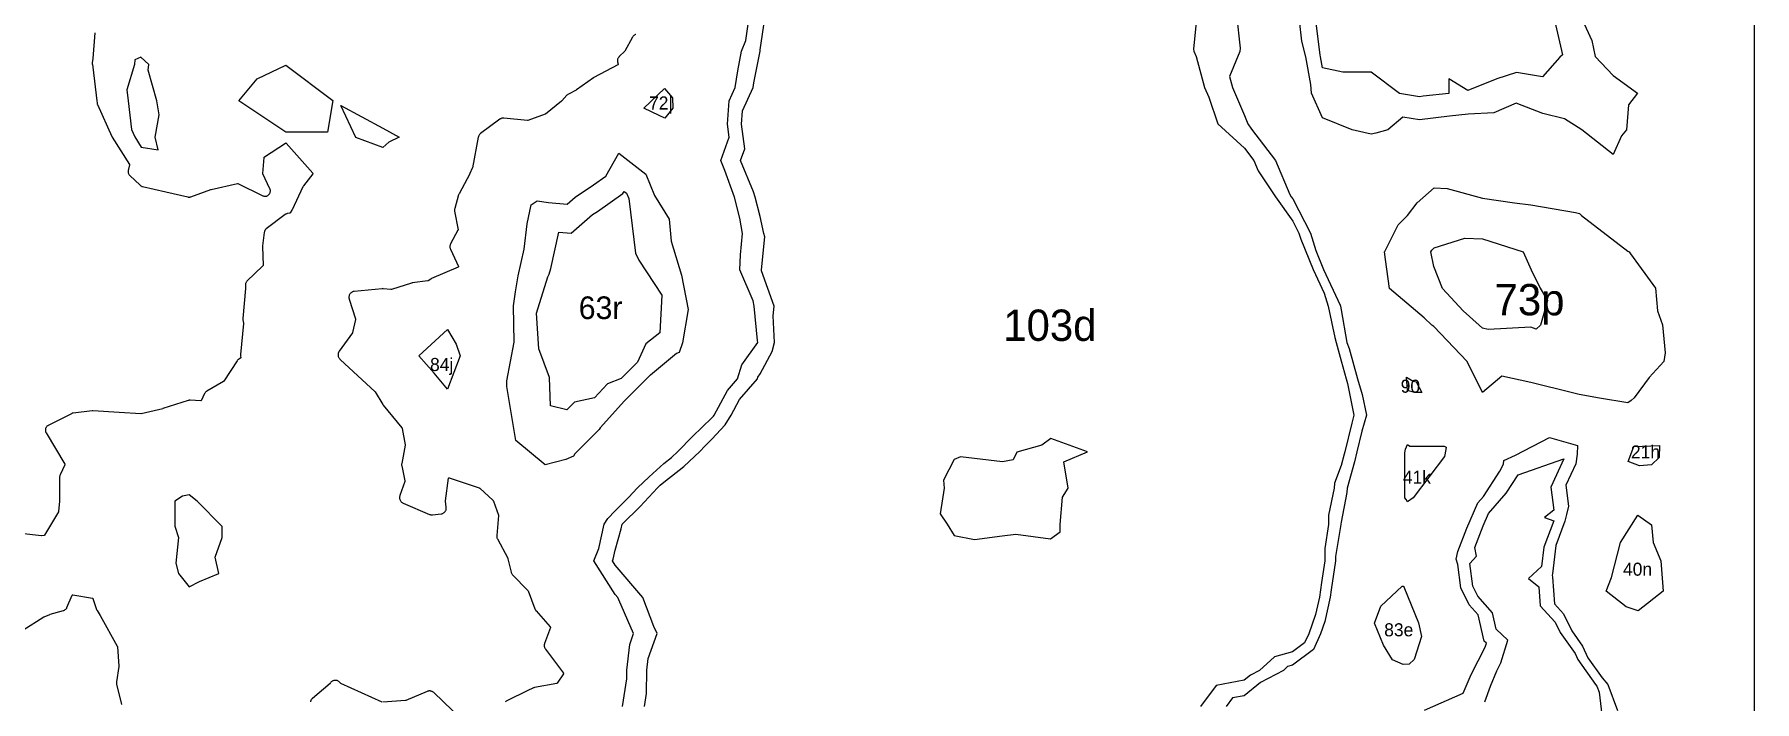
# Model space of a CAD drawing. Header units: millimetres. Extents: x 0 to 600, y 0 to 900.
# Drawn here: x 270.5 to 600, y 325.9 to 453.7 of the extents above; entities that cross this region are included whole.
import ezdxf
from ezdxf.enums import TextEntityAlignment as Align

# ---------------------------------------------------------------- set-up
doc = ezdxf.new("R2010")
doc.units = ezdxf.units.MM
for name, color, linetype in [('CORTE', 1, 'Continuous'), ('GRABADO', 5, 'Continuous'), ('HOJA', 8, 'Continuous')]:
    doc.layers.add(name, color=color, linetype=linetype)

msp = doc.modelspace()

# ---------------------------------------------------------------- linework, layer by layer
at = {"layer": 'CORTE'}
for points in [[(383.12, 324.99), (383.98, 330.29), (384, 331.97), (384.53, 336.86), (385.27, 338.93), (382.42, 345.38), (382.23, 345.87), (381.76, 346.41), (377.64, 352.87), (378.61, 355.26), (379.64, 359.88), (380.35, 360.96), (381.77, 362.49), (384.27, 364.99), (386.03, 366.87), (388.25, 368.96), (391.04, 371.51), (392.56, 372.7), (393.76, 373.84), (396.53, 376.68), (400.29, 380.28), (400.57, 380.59), (400.7, 380.8), (403.25, 385.54), (405.17, 387.77), (406.02, 390.41), (409.08, 394.72), (408.99, 395.09), (408.34, 401.66), (408.16, 402.68), (405.64, 408.63), (405.75, 411.49), (406.15, 415.61), (405.63, 418.53), (404.58, 422.56), (402.78, 427.64), (402, 429.55), (403.58, 434.04), (403.27, 436.52), (403.61, 441), (404.74, 443.52), (405.21, 446.76), (405.95, 450.49), (406.77, 452.56), (407.47, 457.44)], [(500.78, 457.44), (501.47, 451.08), (501.41, 450.45), (499.41, 445.65), (500, 443.52), (502.28, 438.2), (502.9, 436.56), (503.6, 435.56), (508.26, 429.59), (510.95, 423.06), (511.24, 422.62), (511.54, 422.2), (514.91, 415.64), (515.94, 412.33), (517.43, 408.67), (520.6, 401.85), (520.65, 401.69), (520.81, 400.94), (521.89, 394.72), (522.34, 393.56), (523.95, 387.75), (524.83, 384.72), (525.63, 380.76), (524.79, 377.74), (523.84, 373.77), (523.34, 371.86), (521.96, 366.8), (521.88, 366), (520.81, 360.29), (520.72, 359.9), (520.73, 359.84), (519.72, 353.68), (519.72, 352.87), (518.91, 347.32), (518.71, 345.89), (517.68, 341.27), (516.83, 338.91), (515.48, 335.92), (511.5, 332.88), (510.54, 332.62), (509.74, 331.9), (505.38, 329.55), (502.24, 327.05), (499.99, 326.63), (498.76, 324.95)], [(567.04, 456.43), (568.84, 452.56), (569.46, 449.47), (572.93, 445.84), (577.55, 442.48), (575.86, 440.25), (575.45, 435.47), (574.51, 434.28), (572.91, 430.73), (566.93, 435.44), (563.59, 437.53), (559.41, 438.58), (554.36, 440.55), (550.05, 438.68), (545.11, 438.45), (541.59, 438.07), (535.84, 437.35), (532.63, 437.85), (529.72, 435.43), (527.42, 434.8), (526.58, 434.63), (522.9, 435.42), (517.26, 437.75), (515.15, 442.45), (515.01, 444.14), (514.03, 449.42), (513.28, 452.41), (512.81, 456.4)], [(385.72, 453.73), (385.62, 453.69), (385.52, 453.64), (385.42, 453.59), (385.33, 453.52), (385.25, 453.45), (385.18, 453.37), (385.11, 453.28), (385.05, 453.18), (383.58, 450.48), (383.56, 450.45), (383.53, 450.42), (382.56, 449.53), (382.48, 449.45), (382.41, 449.37), (382.35, 449.28), (382.3, 449.19), (382.26, 449.09), (382.22, 448.99), (382.2, 448.88), (382.19, 448.77), (382.18, 448.67), (382.19, 448.56), (382.21, 448.45), (382.3, 448.03), (382.31, 447.95), (382.24, 447.9), (377.67, 445.44), (377.56, 445.37), (374.31, 443.09), (374.24, 443.04), (372.8, 442.29), (372.69, 442.22), (372.59, 442.14), (372.5, 442.05), (371.51, 440.99), (371.44, 440.93), (368.38, 438.46), (368.35, 438.44), (368.31, 438.42), (365.03, 437.22), (364.99, 437.21), (364.94, 437.21), (360.44, 437.68), (360.34, 437.69), (360.23, 437.68), (360.13, 437.67), (360.02, 437.65), (359.92, 437.61), (359.83, 437.57), (359.73, 437.52), (359.64, 437.46), (355.97, 434.76), (355.88, 434.68), (355.8, 434.6), (355.73, 434.52), (355.67, 434.42), (355.62, 434.32), (355.57, 434.22), (355.54, 434.11), (355.52, 434.03), (354.39, 428.15), (354.38, 428.11), (354.37, 428.07), (353.93, 427.06), (353.91, 427.01), (351.84, 423.2), (351.78, 423.09), (351.74, 422.97), (351, 420.36), (350.98, 420.25), (350.96, 420.15), (350.96, 420.04), (350.96, 419.94), (350.98, 419.83), (351.64, 416.29), (351.65, 416.23), (351.63, 416.19), (350.22, 413.63), (350.17, 413.53), (350.13, 413.44), (350.11, 413.33), (350.09, 413.23), (350.08, 413.12), (350.08, 413.02), (350.09, 412.91), (350.11, 412.8), (350.14, 412.7), (350.18, 412.6), (351.72, 409.27), (351.75, 409.18), (351.67, 409.13), (346.58, 406.93), (346.49, 406.89), (346.41, 406.84), (345.95, 406.54), (345.91, 406.52), (345.86, 406.51), (342.88, 406.1), (342.79, 406.08), (342.7, 406.06), (338.87, 404.87), (338.83, 404.86), (338.79, 404.86), (337.31, 405.01), (337.2, 405.02), (337.08, 405.01), (331.77, 404.48), (331.66, 404.46), (331.55, 404.44), (331.44, 404.4), (331.34, 404.35), (331.24, 404.29), (331.15, 404.22), (331.07, 404.15), (330.99, 404.06), (330.93, 403.97), (330.87, 403.87), (330.82, 403.77), (330.79, 403.66), (330.76, 403.56), (330.74, 403.44), (330.74, 403.33), (330.75, 403.22), (330.77, 403.11), (330.8, 403), (332, 399.24), (332.02, 399.19), (332.01, 399.14), (331.44, 396.62), (331.43, 396.58), (331.4, 396.54), (328.87, 393.03), (328.81, 392.93), (328.76, 392.84), (328.72, 392.74), (328.69, 392.63), (328.67, 392.53), (328.66, 392.42), (328.66, 392.31), (328.67, 392.2), (328.69, 392.1), (328.71, 391.99), (328.75, 391.89), (328.8, 391.8), (328.86, 391.71), (328.93, 391.62), (329, 391.54), (329.14, 391.41), (329.16, 391.39), (335.72, 385.32), (335.75, 385.29), (335.77, 385.26), (337.21, 382.85), (337.31, 382.71), (340.88, 378.35), (340.91, 378.31), (340.92, 378.26), (341.52, 375.11), (341.53, 375.07), (341.52, 375.03), (340.85, 371.54), (340.83, 371.42), (340.83, 371.31), (340.83, 371.19), (340.85, 371.08), (341.47, 368.18), (341.48, 368.13), (341.47, 368.09), (340.51, 365.39), (340.47, 365.27), (340.45, 365.16), (340.44, 365.05), (340.44, 364.93), (340.45, 364.82), (340.48, 364.71), (340.51, 364.6), (340.56, 364.49), (340.61, 364.39), (340.68, 364.3), (340.75, 364.21), (340.84, 364.13), (340.93, 364.07), (341.03, 364), (341.13, 363.95), (346.19, 361.78), (346.3, 361.74), (346.42, 361.71), (346.53, 361.7), (346.65, 361.69), (346.76, 361.7), (348.38, 361.87), (348.49, 361.88), (348.59, 361.91), (348.69, 361.95), (348.79, 361.99), (348.89, 362.05), (348.97, 362.11), (349.06, 362.18), (349.13, 362.26), (349.2, 362.35), (349.25, 362.44), (349.3, 362.54), (349.34, 362.64), (349.37, 362.74), (349.39, 362.85), (349.4, 362.96), (349.4, 363.07), (349.39, 363.18), (349.21, 364.3), (349.21, 364.33), (349.21, 364.37), (349.83, 368.69), (349.85, 368.8), (349.95, 368.77), (355.71, 366.85), (355.75, 366.83), (355.79, 366.8), (358.36, 364.41), (358.39, 364.38), (358.41, 364.34), (359.41, 361.65), (359.42, 361.61), (359.42, 361.57), (359.05, 357.72), (359.05, 357.61), (359.05, 357.5), (359.07, 357.39), (359.1, 357.28), (359.13, 357.18), (359.18, 357.07), (361.17, 353.36), (361.19, 353.33), (361.19, 353.29), (361.8, 350.74), (361.84, 350.62), (361.88, 350.51), (361.94, 350.4), (362.01, 350.3), (362.09, 350.2), (365.01, 347.21), (365.04, 347.17), (365.06, 347.13), (366.36, 343.66), (366.4, 343.57), (366.45, 343.47), (366.51, 343.38), (366.58, 343.3), (369.31, 340.26), (369.36, 340.2), (369.34, 340.13), (368.23, 337.05), (368.2, 336.94), (368.17, 336.83), (368.16, 336.71), (368.16, 336.6), (368.17, 336.49), (368.2, 336.38), (368.23, 336.27), (368.27, 336.17), (368.33, 336.07), (368.39, 335.97), (371.86, 331.37), (371.91, 331.3), (371.86, 331.24), (370.63, 329.46), (370.59, 329.42), (370.54, 329.4), (366.28, 328.59), (366.18, 328.57), (366.08, 328.54), (365.99, 328.49), (365.01, 328.02), (360.98, 326.04), (360.88, 325.99), (360.79, 325.92), (360.7, 325.85)], [(536.78, 324.29), (544.18, 327.51), (545.7, 331.14), (548.4, 336.35), (548.63, 337.12), (548.23, 337.49), (547.06, 342.51), (545.35, 344.46), (543.74, 347.68), (543.18, 352.19), (542.83, 353.19), (543.15, 354.68), (544.9, 359.14), (546.97, 363.99), (548.04, 365.23), (551.17, 370.08), (551.89, 371.37), (551.95, 372.1), (554.17, 373.09), (560.74, 376.5), (566.05, 374.99), (566.01, 373.31), (565.74, 371.49), (563.83, 367.38), (564.35, 363.36), (564, 361.77), (563.63, 360.5), (561.9, 355.85), (561.26, 350.41), (561.22, 350.15), (561.32, 349.75), (561.65, 344.62), (563.4, 342.76), (564.97, 339.47), (567.05, 336.54), (568.04, 334.28), (570.79, 330.44), (571.9, 329.2), (573.77, 324.21)], [(337.14, 325.83), (329.18, 329.4), (329.13, 329.42), (329.1, 329.48), (329.03, 329.57), (328.96, 329.65), (328.88, 329.72), (328.79, 329.79), (328.7, 329.85), (328.6, 329.9), (328.49, 329.93), (328.39, 329.96), (328.28, 329.98), (328.17, 329.99), (328.06, 329.99), (327.95, 329.97), (327.85, 329.95), (327.74, 329.91), (327.64, 329.87), (327.55, 329.82), (327.46, 329.76), (327.37, 329.69), (327.3, 329.61), (327.23, 329.52), (327.18, 329.45), (327.17, 329.43), (327.14, 329.41), (323.74, 326.51), (323.66, 326.44), (323.59, 326.35), (323.53, 326.27), (323.47, 326.17), (323.43, 326.07), (323.39, 325.97), (323.36, 325.86)], [(352.36, 322.48), (346.99, 327.64), (346.9, 327.72), (346.81, 327.78), (346.71, 327.84), (346.61, 327.88), (346.51, 327.92), (346.4, 327.94), (346.29, 327.96), (346.18, 327.96), (346.07, 327.96), (345.96, 327.94), (345.85, 327.91), (345.74, 327.87), (341.65, 326.12), (341.61, 326.1), (341.56, 326.1), (337.23, 325.81)]]:
    msp.add_lwpolyline(points, dxfattribs=at)
for points in [[(290.94, 432.14), (294.18, 431.59), (293.62, 434.04), (294.39, 438.32), (293.93, 441), (292.31, 446.85), (292.42, 447.95), (290.88, 449.36), (289.75, 448.85), (289.69, 447.97), (288.22, 443.07), (288.46, 441.02), (289.07, 435.49), (289.71, 434.08), (290.94, 432.14)], [(391.22, 443.34), (392.73, 441.56), (392.8, 439.59), (391.23, 437.68), (390.14, 438.17), (387.22, 439.6), (391.22, 443.34)], [(366.83, 421.82), (368.98, 421.53), (372.54, 421.2), (374.09, 422.56), (377.62, 424.9), (379.95, 426.54), (382.42, 430.96), (387.6, 426.97), (389.26, 422.87), (392.08, 418.32), (392.46, 414.13), (394.46, 407.59), (395.71, 401.01), (394.64, 394.65), (393.99, 392.79), (393.49, 392.57), (388.48, 388.44), (388.47, 388.43), (383.55, 383.52), (383.54, 383.5), (378.86, 378.36), (378.69, 378.04), (374.01, 373.36), (373.79, 372.91), (372.32, 372.32), (368.31, 371.29), (362.71, 375.93), (361.01, 386.25), (361, 387.37), (362.4, 394.74), (362.24, 401.71), (362.62, 404.38), (363.17, 407.48), (364.29, 412.57), (364.88, 417.45), (365.66, 421.1), (366.83, 421.82)], [(529.3, 412.42), (531.7, 417.24), (533.54, 419.05), (535.36, 421.47), (538.6, 424.31), (541.08, 424.21), (547.91, 422.32), (554, 421.45), (557.16, 421.09), (565.7, 419.63), (566.45, 419.4), (566.84, 419.06), (575.71, 412.21), (575.97, 412.09), (576.25, 411.68), (580.99, 405.09), (581.42, 400.8), (582.38, 398.11), (582.88, 392.72), (582.63, 391.08), (579.83, 387.99), (576.91, 384.1), (576.38, 383.59), (575.69, 383.15), (570.29, 384.07), (566.4, 384.76), (565.13, 385.03), (557.14, 387.01), (551.59, 388.27), (547.87, 385.14), (544.94, 391.07), (538.58, 397.78), (538.15, 398.03), (536.73, 399.43), (530.06, 405.02), (529.3, 410.63), (529.11, 412.05), (529.18, 412.16), (529.3, 412.42)], [(349.62, 385.78), (347.04, 388.8), (344.15, 392.18), (349.61, 397.22), (351.29, 394.37), (352.07, 392.17), (349.62, 385.78)], [(533.5, 385.5), (533.34, 388.05), (534.62, 387.32), (535.15, 387.15), (536.27, 385.12), (534.87, 385.15), (533.5, 385.5)], [(540.85, 374.22), (540.61, 372.87), (534.62, 364.92), (533.54, 364.21), (533.29, 364.64), (533, 364.94), (533, 373.59), (533.11, 374.25), (533.54, 375.19), (533.98, 374.82), (540.56, 374.82), (540.89, 374.64), (540.85, 374.22)], [(577.93, 371.05), (575.81, 371.88), (576.84, 374.77), (581.77, 374.95), (581.71, 372.7), (580.28, 371.28), (577.93, 371.05)], [(305.13, 353.57), (306.48, 357.38), (306.48, 359.48), (301.69, 364.28), (300.13, 365.53), (298.84, 365.27), (297.4, 364.3), (297.4, 359.5), (298.09, 357.37), (297.56, 352.41), (298.07, 350.43), (300.17, 347.89), (302.14, 348.94), (305.8, 350.44), (305.13, 353.57)], [(582.48, 347.07), (577.68, 343.33), (575.37, 344.04), (571.57, 347.08), (572.56, 349.7), (574.32, 356.4), (577.65, 361.65), (580.26, 359.75), (580.57, 356.39), (582.06, 352.86), (582.48, 347.07)], [(533.84, 333.08), (532.67, 333.03), (530.61, 333.94), (528.93, 336.74), (527.22, 340.97), (528.4, 344.19), (532.49, 348.01), (532.63, 348.04), (532.7, 348.06), (532.8, 347.99), (532.84, 347.9), (535.65, 340.99), (536.2, 338.38), (534.78, 333.96), (533.84, 333.08)]]:
    msp.add_lwpolyline(points, close=True, dxfattribs=at)
at = {"layer": 'GRABADO'}
for points in [[(387.35, 324.99), (387.75, 327.46), (387.82, 331.97), (388.06, 334.2), (389.77, 338.93), (389.16, 340.3), (387.02, 345.87), (381.76, 352.03), (381.23, 352.87), (381.36, 353.19), (381.75, 354.94), (382.91, 358.99), (383.11, 359.88), (386.51, 363.3), (389.86, 366.87), (390.38, 367.36), (391.04, 367.96), (394.88, 370.95), (397.93, 373.84), (398.93, 374.87), (400.29, 376.17), (402.8, 378.91), (403.95, 380.8), (405.56, 383.8), (408.99, 387.77), (409.1, 388.09), (409.54, 388.72), (411.82, 393.01), (412.28, 394.71), (411.99, 399.82), (412.2, 401.66), (409.78, 408.44), (409.76, 408.64), (410.41, 414.94), (410.24, 415.59), (409.53, 418.86), (408.56, 422.56), (408.21, 423.55), (405.77, 429.55), (406.56, 431.79), (405.97, 436.52), (406.16, 439.08), (408.15, 443.52), (408.29, 444.44), (409.49, 450.49), (409.5, 450.51), (409.53, 450.75), (410.44, 456.76)], [(493.02, 456.05), (492.51, 450.86), (492.58, 450.49), (493.02, 449.46), (494.66, 443.52), (495.44, 441.7), (497.16, 436.57), (502.27, 431.94), (504.09, 429.59), (504.91, 427.61), (508.26, 422.62), (511.54, 417.94), (512.72, 415.64), (513.08, 414.48), (515.45, 408.67), (517.56, 404.14), (518.31, 401.69), (519.57, 395.65), (519.84, 394.72), (520.8, 391.2), (521.76, 387.75), (522.03, 386.83), (523.25, 380.76), (522.83, 379.22), (521.52, 373.77), (521.4, 373.32), (520.8, 371.14), (519.52, 367.77), (519.44, 366.81), (518.39, 361.66), (518.41, 359.84), (517.66, 355.24), (517.66, 352.87), (517.05, 348.72), (516.64, 345.89), (515.91, 342.6), (514.59, 338.91), (513.8, 337.18), (511.5, 335.42), (508.06, 334.49), (505.16, 331.9), (503.47, 330.99), (502.24, 330.01), (496.85, 328.99), (493.87, 324.95)], [(561.69, 456.43), (563.2, 449.79), (562.71, 449.38), (559.35, 445.62), (554.37, 446.41), (550.64, 445.21), (545.09, 442.95), (541.4, 445.18), (541.4, 442.4), (536.53, 441.88), (535.84, 441.79), (531.97, 442.4), (526.55, 446.48), (521.15, 446.48), (517.25, 447.31), (516.86, 449.42), (516.77, 449.78), (515.98, 456.4)], [(282.07, 453.99), (281.71, 449.09), (281.7, 449.03), (281.59, 448.35), (281.57, 448.24), (281.57, 448.14), (281.58, 448.04), (281.6, 447.94), (281.7, 447.51), (281.71, 447.45), (282.44, 441.02), (282.49, 440.59), (282.51, 440.48), (282.54, 440.38), (282.58, 440.28), (285.33, 434.15), (285.4, 434.01), (288.7, 428.82), (288.73, 428.77), (288.72, 428.71), (288.47, 427.66), (288.46, 427.57), (288.45, 427.47), (288.45, 427.38), (288.46, 427.28), (288.48, 427.19), (288.5, 427.09), (288.54, 427.01), (288.58, 426.92), (288.64, 426.84), (288.7, 426.76), (288.76, 426.69), (290.73, 424.84), (290.81, 424.77), (290.9, 424.71), (290.99, 424.66), (291.09, 424.61), (291.2, 424.58), (295.69, 423.55), (299.86, 422.59), (299.95, 422.57), (300.05, 422.56), (300.15, 422.56), (300.24, 422.57), (300.34, 422.59), (300.43, 422.62), (304.26, 424), (304.33, 424.02), (309.37, 425.17), (309.42, 425.18), (309.47, 425.16), (314.23, 422.81), (314.33, 422.77), (314.42, 422.74), (314.52, 422.72), (314.62, 422.71), (314.72, 422.71), (314.82, 422.71), (314.92, 422.73), (315.01, 422.76), (315.11, 422.8), (315.2, 422.84), (315.28, 422.9), (315.36, 422.96), (315.43, 423.03), (315.49, 423.11), (315.55, 423.19), (315.6, 423.28), (315.64, 423.37), (315.66, 423.47), (315.68, 423.56), (315.7, 423.66), (315.7, 423.76), (315.69, 423.86), (315.67, 423.96), (315.64, 424.06), (315.6, 424.15), (314.25, 427.02), (314.23, 427.06), (314.24, 427.1), (314.49, 430.14), (314.5, 430.21), (314.55, 430.24), (318.61, 432.89), (318.69, 432.94), (318.75, 432.87), (323.83, 427.14), (323.88, 427.07), (323.83, 427.01), (322.03, 424.7), (321.97, 424.6), (321.91, 424.5), (319.84, 420.09), (319.83, 420.06), (319.81, 420.04), (319.47, 419.54), (319.43, 419.49), (319.38, 419.48), (318.94, 419.4), (318.85, 419.38), (318.76, 419.35), (318.67, 419.31), (318.59, 419.26), (318.51, 419.21), (314.92, 416.48), (314.85, 416.41), (314.78, 416.34), (314.71, 416.26), (314.66, 416.18), (314.61, 416.09), (314.58, 416), (314.55, 415.9), (314.53, 415.8), (314.2, 413.21), (314.19, 413.13), (314.19, 413.04), (314.32, 409.52), (314.32, 409.46), (314.28, 409.42), (311.21, 406.43), (311.14, 406.35), (311.08, 406.27), (311.03, 406.18), (310.98, 406.09), (310.95, 406), (310.92, 405.9), (310.91, 405.8), (310.9, 405.7), (310.9, 405.11), (310.9, 405.07), (310.44, 399.32), (310.44, 399.24), (310.44, 399.15), (310.45, 399.06), (310.57, 398.41), (310.57, 398.37), (310.57, 398.34), (309.98, 392.38), (309.98, 392.27), (309.98, 392.17), (310, 392.07), (310.05, 391.83), (310.06, 391.76), (310, 391.72), (309.66, 391.51), (309.57, 391.44), (309.48, 391.37), (309.41, 391.29), (309.34, 391.2), (306.75, 387.29), (306.72, 387.26), (306.69, 387.24), (303.51, 385.35), (303.43, 385.29), (303.35, 385.23), (303.28, 385.16), (303.22, 385.09), (303.16, 385.01), (303.11, 384.92), (302.46, 383.56), (302.42, 383.5), (302.35, 383.5), (300.36, 383.64), (300.26, 383.65), (300.16, 383.64), (300.07, 383.62), (299.97, 383.6), (295.12, 382.04), (295.07, 382.02), (290.93, 381.05), (290.9, 381.05), (290.86, 381.05), (286.74, 381.32), (286.73, 381.32), (281.72, 381.61), (281.63, 381.61), (281.54, 381.6), (277.92, 381.17), (277.83, 381.16), (277.74, 381.14), (277.66, 381.11), (277.58, 381.07), (273.14, 378.82), (273.06, 378.77), (272.98, 378.71), (272.9, 378.65), (272.84, 378.58), (272.78, 378.5), (272.72, 378.42), (272.68, 378.33), (272.64, 378.24), (272.62, 378.15), (272.6, 378.05), (272.59, 377.96), (272.59, 377.86), (272.6, 377.76), (272.62, 377.67), (272.65, 377.57), (272.69, 377.48), (272.73, 377.39), (276.35, 371.37), (276.38, 371.31), (276.35, 371.25), (275.43, 369.33), (275.39, 369.25), (275.36, 369.16), (275.34, 369.07), (275.33, 368.98), (275.33, 368.89), (275.33, 364.36), (275.32, 364.3), (275.14, 362.33), (275.13, 362.29), (275.11, 362.25), (272.45, 357.77), (272.42, 357.72), (272.36, 357.71), (271.94, 357.64), (271.91, 357.64), (271.88, 357.64), (263.28, 358.62)], [(548.35, 325.87), (549.4, 328.88), (550.64, 331.83), (551.42, 333.33), (552.76, 337.71), (550.5, 339.77), (549.77, 342.89), (546.97, 346.09), (546.02, 348), (545.48, 352.35), (546.72, 353.77), (546.4, 355.44), (548.03, 359.58), (549.03, 361.93), (552.43, 365.85), (554.71, 369.38), (563.49, 372.43), (560.96, 366.97), (561.52, 362.6), (559.76, 361.2), (561.53, 360.57), (559.65, 355.53), (559.21, 351.8), (556.67, 349.5), (558.68, 347.88), (558.92, 344.23), (561.8, 341.16), (562.76, 339.16), (565.62, 335.11), (566.11, 334), (569.55, 329.2), (569.81, 328.9), (570.25, 327.73), (570.76, 323.4)], [(268.31, 339.57), (272.31, 342.13), (272.34, 342.14), (272.36, 342.15), (273.46, 342.62), (273.53, 342.64), (276.06, 343.35), (276.16, 343.39), (276.25, 343.43), (276.34, 343.48), (276.42, 343.54), (276.5, 343.6), (276.56, 343.67), (276.63, 343.75), (276.68, 343.84), (276.72, 343.93), (277.74, 346.3), (277.77, 346.37), (277.85, 346.36), (281.62, 345.76), (281.69, 345.75), (281.71, 345.69), (282.42, 343.56), (282.46, 343.46), (282.51, 343.36), (283.07, 342.43), (283.07, 342.42), (286.38, 336.51), (286.4, 336.47), (286.4, 336.43), (286.7, 332.72), (286.71, 332.69), (286.7, 332.65), (286.23, 329.69), (286.21, 329.59), (286.21, 329.49), (286.22, 329.39), (286.24, 329.28), (287.18, 325.38)]]:
    msp.add_lwpolyline(points, dxfattribs=at)
for points in [[(313.15, 445.2), (318.68, 447.81), (327.67, 441.04), (326.61, 435.01), (318.65, 435.01), (309.65, 441), (313.15, 445.2)], [(329.21, 440.1), (337.23, 435.74), (340.37, 434.04), (338.41, 433.1), (337.21, 432.03), (332.09, 433.98), (329.21, 440.1)], [(369.42, 408.9), (370.95, 415.85), (373.32, 415.63), (377.43, 419.22), (378.34, 419.82), (383.23, 423.26), (383.45, 423.65), (383.91, 423.29), (384.33, 422.26), (385.61, 411.84), (386.29, 410.45), (390.65, 403.79), (390.27, 396.55), (387.62, 394.47), (386.02, 390.92), (382.92, 387.83), (380.25, 386.79), (377.81, 384.12), (373.92, 383.25), (372.49, 381.82), (369.35, 382.55), (369.15, 387.97), (367.12, 393.47), (366.65, 400.35), (368.82, 407.31), (369.07, 407.82), (369.42, 408.9)], [(544.47, 414.67), (547.9, 414.58), (555.68, 412.09), (557.22, 408.6), (558.9, 405.1), (560.32, 402.75), (558.97, 398.05), (558.15, 397.26), (557.14, 397.61), (548.97, 397.2), (547.85, 397.47), (547.26, 398.03), (544.16, 400.8), (540.22, 405.02), (538.56, 409.24), (537.98, 412.04), (538.15, 412.39), (538.59, 412.83), (544.47, 414.67)], [(444.01, 361.9), (445.33, 359.89), (446.69, 357.72), (450.58, 356.96), (455.9, 357.64), (458.51, 357.96), (465.15, 357.12), (466.99, 358.46), (466.99, 359.85), (467.43, 365.08), (468.51, 366.83), (467.7, 371.86), (472.22, 373.78), (465.18, 376.3), (463.49, 375.01), (458.66, 373.72), (457.96, 372.21), (455.91, 371.86), (447.88, 372.79), (446.7, 372.28), (444.65, 368.36), (444.74, 366.81), (444.01, 361.9)]]:
    msp.add_lwpolyline(points, close=True, dxfattribs=at)
at = {"layer": 'HOJA'}
msp.add_lwpolyline([(0, 0), (600, 0), (600, 900), (0, 900)], close=True, dxfattribs=at)

# ---------------------------------------------------------------- texts
at = {"layer": 'GRABADO'}
for s, height, p in [('72|', 2.5, (390.52, 440.58)), ('73p', 6, (556.89, 402.91)), ('63r', 4.338, (378.95, 401.36)), ('103d', 6, (465.01, 398.01)), ('84j', 2.5, (348.51, 390.49)), ('90\xa0', 2.5, (534.53, 386.33)), ('21h', 2.5, (579.1, 373.74)), ('41k', 2.5, (535.31, 368.9)), ('40n', 2.5, (577.58, 351.28)), ('83e', 2.5, (531.84, 339.67))]:
    msp.add_text(s, height=height, dxfattribs=at).set_placement(p, align=Align.MIDDLE_CENTER)

doc.saveas('drawing.dxf')
